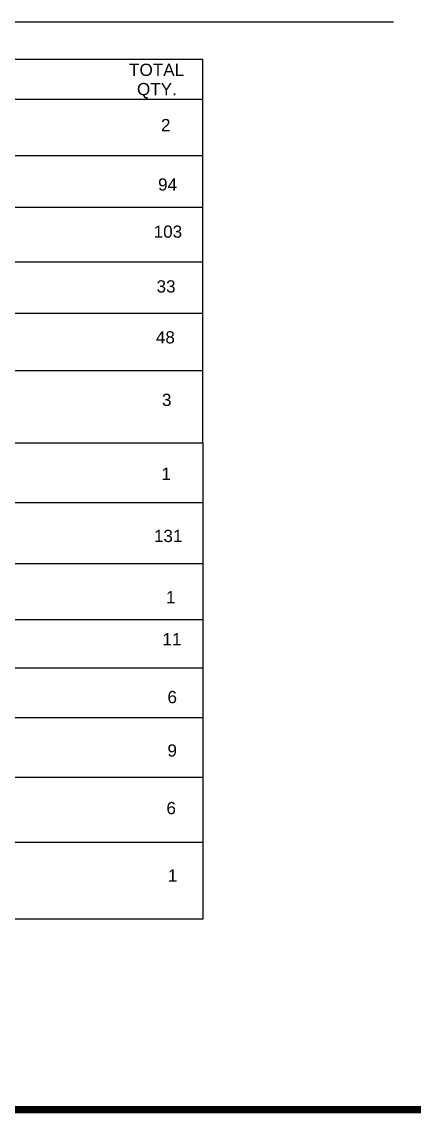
# Model space of a CAD drawing. Header units: inches. Extents: x -106706990 to 300603, y -86718466 to 1728185.
# Drawn here: x 60864 to 66380, y -41 to 15299 of the extents above; entities that cross this region are included whole.
import ezdxf

# ---------------------------------------------------------------- set-up
doc = ezdxf.new("R2010")
doc.units = ezdxf.units.IN
doc.header["$MEASUREMENT"] = 0
doc.layers.add('A-DRAIN', color=9, linetype='Continuous')
doc.layers.add('LAMPU', color=7, linetype='Continuous')
doc.styles.add('ARIAL2', font='arial.ttf', dxfattribs={"height": 200})

msp = doc.modelspace()

# ---------------------------------------------------------------- linework, layer by layer
at = {"color": 7, "const_width": 100}
msp.add_lwpolyline([(4.1, 8.6), (79504.1, 8.6)], dxfattribs=at)
at = {"layer": 'A-DRAIN', "color": 8, "linetype": 'Continuous', "ltscale": 1000}
msp.add_line((44668.8, 15299.4), (66088.8, 15299.4), dxfattribs=at)
at = {"layer": 'LAMPU', "color": 1, "linetype": 'Continuous'}
for p, q in [((53322.8, 14774.3), (63403.3, 14774.3)), ((53297.6, 14212.4), (63403.3, 14212.4)), ((53324.8, 13421.9), (63403.3, 13421.9)), ((53322.8, 12695), (63403.3, 12695)), ((53322.8, 11925.1), (63403.3, 11925.1)), ((53322.8, 11205.2), (63403.3, 11205.2)), ((53322.8, 10400.5), (63403.3, 10400.5))]:
    msp.add_line(p, q, dxfattribs=at)
at = {"layer": 'LAMPU', "color": 1}
for p, q in [((63403.3, 14774.3), (63403.3, 10400.5)), ((63403.3, 10400.5), (63403.3, 9381)), ((52436.6, 9381), (63381.2, 9381)), ((63381.2, 9381), (63403.3, 9381)), ((63412.1, 2690.8), (63412.1, 9381)), ((52436.6, 8544.5), (63412.1, 8544.5)), ((52436.6, 7685), (63412.1, 7685)), ((52436.6, 6899.1), (63412.1, 6899.1)), ((52436.6, 6216.7), (63412.1, 6216.7)), ((52436.6, 5521.4), (63412.1, 5521.4)), ((52436.6, 4681.3), (63412.1, 4681.3)), ((52436.6, 3768), (63412.1, 3768)), ((52436.6, 2690.8), (63412.1, 2690.8))]:
    msp.add_line(p, q, dxfattribs=at)

# ---------------------------------------------------------------- texts
at = {"layer": 'LAMPU', "style": 'ARIAL2'}
for s, height, p in [('TOTAL', 171.84, (62371.6, 14538.8)), ('QTY.', 171.84, (62482.7, 14268.2)), ('2', 171.8, (62820.2, 13762)), ('94', 171.84, (62779.1, 12927)), ('103', 171.84, (62717.4, 12264.5)), ('33', 171.84, (62758.5, 11494.6)), ('48', 171.84, (62748.2, 10778.9)), ('3', 171.8, (62834.1, 9899.5)), ('1', 171.8, (62826.3, 8860.7)), ('131', 171.84, (62720.6, 7986.7)), ('1', 171.8, (62889, 7125)), ('11', 171.84, (62840.3, 6535.3)), ('6', 171.8, (62911.1, 5722.1)), ('9', 171.8, (62911.1, 4970.8)), ('6', 171.8, (62896.7, 4161.7)), ('1', 171.8, (62916.9, 3215.1))]:
    msp.add_text(s, height=height, dxfattribs=at).set_placement(p)

doc.saveas('drawing.dxf')
